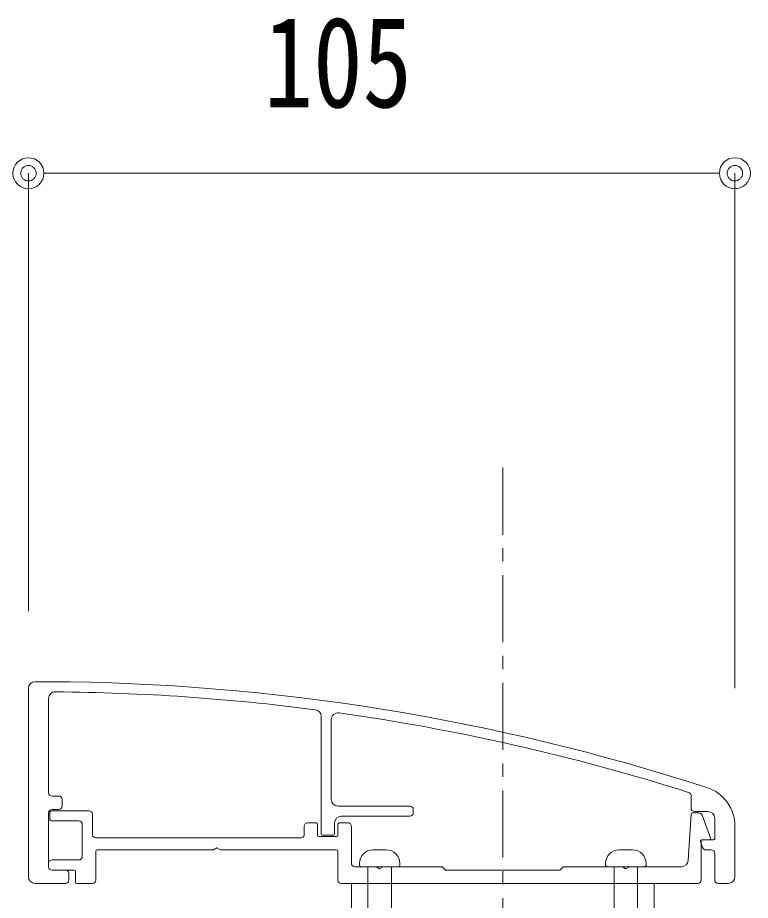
# Model space of a CAD drawing. Units: millimetres, scale not verified. Extents: x -1682 to 1682, y -1188 to 1188.
# Drawn here: x -168.5 to -59.6, y 593.5 to 724.7 of the extents above; entities that cross this region are included whole.
import ezdxf
from ezdxf.enums import TextEntityAlignment as Align

# ---------------------------------------------------------------- set-up
doc = ezdxf.new("R2010")
doc.units = ezdxf.units.MM
doc.header["$LTSCALE"] = 8
doc.linetypes.add('USER1', pattern=[2, 1.25, -0.25, 0.25, -0.25])
doc.linetypes.add('USER3', pattern=[0.375, 0.25, -0.125])
for name, color, linetype, lineweight in [('0-0_0', 7, 'Continuous', 18), ('0-4_アンカー', 4, 'USER3', 18), ('0-6_6_U+FF8A_U+FF6F_U+FF81_U+FF9D_U+FF78_U+FF9E', 4, 'Continuous', 18), ('0-8_3中心線', 2, 'USER1', 18), ('0-9_41_U+FF71_U+FF99_U+FF90', 6, 'Continuous', 18), ('0-A_1手摺寸法', 3, 'Continuous', 18), ('1-3_101', 7, 'Continuous', 18)]:
    doc.layers.add(name, color=color, linetype=linetype, lineweight=lineweight)
doc.styles.add('ＭＳ ゴシック', font='')
doc.styles.get('ＭＳ ゴシック').set_extended_font_data('MS Gothic')

msp = doc.modelspace()

# ---------------------------------------------------------------- linework, layer by layer
at = {"layer": '0-0_0'}
for p, q in [((-164.628, 701.587), (-162.328, 701.587)), ((-64.228, 701.587), (-66.528, 701.587)), ((-118.928, 596.02), (-118.928, 104.311)), ((-73.928, 596.02), (-73.928, 104.311))]:
    msp.add_line(p, q, dxfattribs=at)
for centre, radius in [((-166.928, 701.587), 2.3), ((-61.928, 701.587), 2.3), ((-166.928, 701.587), 1.15), ((-61.928, 701.587), 1.15)]:
    msp.add_circle(centre, radius, dxfattribs=at)
at = {"layer": '0-4_アンカー', "linetype": 'Continuous'}
msp.add_line((-118.928, 596.02), (-73.928, 596.02), dxfattribs=at)
at = {"layer": '0-6_6_U+FF8A_U+FF6F_U+FF81_U+FF9D_U+FF78_U+FF9E'}
for p, q in [((-113.738, 601.02), (-115.738, 601.02)), ((-79.138, 601.02), (-77.138, 601.02)), ((-117.738, 599.02), (-117.738, 598.72)), ((-111.938, 598.52), (-117.538, 598.52)), ((-116.488, 598.52), (-116.488, 574.481)), ((-112.988, 598.52), (-112.988, 574.481)), ((-111.738, 599.02), (-111.738, 598.72)), ((-81.138, 599.02), (-81.138, 598.72)), ((-80.938, 598.52), (-75.338, 598.52)), ((-79.888, 598.52), (-79.888, 574.481)), ((-76.388, 598.52), (-76.388, 574.481)), ((-75.138, 599.02), (-75.138, 598.72))]:
    msp.add_line(p, q, dxfattribs=at)
for centre, radius, start, end in [((-115.738, 599.02), 2, 90, 180), ((-113.738, 599.02), 2, 0, 90), ((-79.138, 599.02), 2, 90, 180), ((-77.138, 599.02), 2, 0, 90), ((-117.538, 598.72), 0.2, 180, 270), ((-111.938, 598.72), 0.2, 270, 0), ((-80.938, 598.72), 0.2, 180, 270), ((-75.338, 598.72), 0.2, 270, 0)]:
    msp.add_arc(centre, radius, start, end, dxfattribs=at)
at = {"layer": '0-8_3中心線'}
msp.add_line((-96.428, 657.868), (-96.428, -887.104), dxfattribs=at)
at = {"layer": '0-9_41_U+FF71_U+FF99_U+FF90'}
for p, q in [((-163.92, 626.02), (-165.928, 626.02)), ((-166.928, 597.02), (-166.928, 625.02)), ((-163.928, 609.52), (-163.928, 623.513)), ((-123.428, 620.858), (-123.428, 603.42)), ((-121.928, 608.52), (-121.928, 620.384)), ((-162.428, 609.02), (-163.428, 609.02)), ((-68.448, 607.22), (-68.448, 609.095)), ((-161.928, 607.52), (-161.928, 608.52)), ((-110.228, 607.52), (-120.928, 607.52)), ((-163.928, 598.52), (-163.928, 606.52)), ((-163.428, 607.02), (-162.428, 607.02)), ((-109.728, 606.52), (-109.728, 607.02)), ((-67.948, 606.72), (-65.928, 606.72)), ((-121.428, 603.42), (-121.428, 605.02)), ((-120.428, 606.02), (-110.228, 606.02)), ((-64.928, 605.72), (-64.928, 602.72)), ((-61.928, 597.02), (-61.928, 604.568)), ((-123.228, 603.22), (-121.628, 603.22)), ((-67.017, 602.257), (-66.719, 601.362)), ((-65.128, 602.52), (-66.828, 602.52)), ((-66.245, 601.02), (-65.428, 601.02)), ((-64.928, 600.52), (-64.928, 596.52)), ((-161.428, 598.02), (-163.428, 598.02)), ((-160.928, 596.52), (-160.928, 597.52)), ((-165.928, 596.02), (-161.428, 596.02)), ((-64.428, 596.02), (-62.928, 596.02))]:
    msp.add_line(p, q, dxfattribs=at)
for centre, radius, start, end in [((-165.928, 625.02), 1, 90, 180), ((-165.668, 303.263), 322.762, 72.02754, 89.68976), ((-162.928, 623.513), 1, 89.50975, 180), ((-165.668, 303.263), 321.262, 82.60145, 89.50975), ((-124.428, 620.858), 1, 0, 82.60145), ((-120.928, 620.384), 1, 81.96957, 180), ((-165.668, 303.263), 321.262, 72.45031, 81.96957), ((-67.928, 604.568), 6, 0, 72.03027), ((-163.428, 609.52), 0.5, 180, 270), ((-162.428, 608.52), 0.5, 0, 90), ((-68.948, 609.095), 0.5, 0, 72.45031), ((-162.428, 607.52), 0.5, 270, 0), ((-120.928, 608.52), 1, 180, 270), ((-110.228, 607.02), 0.5, 0, 90), ((-163.428, 606.52), 0.5, 90, 180), ((-110.228, 606.52), 0.5, 270, 0), ((-67.948, 607.22), 0.5, 180, 270), ((-65.928, 605.72), 1, 0, 90), ((-120.428, 605.02), 1, 90, 180), ((-123.228, 603.42), 0.2, 180, 270), ((-121.628, 603.42), 0.2, 270, 0), ((-66.828, 602.32), 0.2, 90, 198.43495), ((-65.128, 602.72), 0.2, 270, 0), ((-66.245, 601.52), 0.5, 198.43495, 270), ((-65.428, 600.52), 0.5, 0, 90), ((-163.428, 598.52), 0.5, 180, 270), ((-165.928, 597.02), 1, 180, 270), ((-161.428, 597.52), 0.5, 0, 90), ((-62.928, 597.02), 1, 270, 0), ((-161.428, 596.52), 0.5, 270, 0), ((-64.428, 596.52), 0.5, 180, 270)]:
    msp.add_arc(centre, radius, start, end, dxfattribs=at)
at = {"layer": '0-A_1手摺寸法'}
for p, q in [((-166.928, 636.52), (-166.928, 701.587)), ((-66.528, 701.587), (-162.328, 701.587)), ((-61.928, 625.047), (-61.928, 701.587))]:
    msp.add_line(p, q, dxfattribs=at)
at = {"layer": '1-3_101'}
for p, q in [((-163.728, 606.624), (-163.728, 605.524)), ((-157.928, 606.824), (-163.528, 606.824)), ((-157.428, 603.32), (-157.428, 606.324)), ((-68.439, 606.332), (-68.869, 599.457)), ((-67.274, 606.52), (-68.24, 606.52)), ((-65.529, 602.79), (-66.806, 606.195)), ((-163.528, 605.324), (-159.428, 605.324)), ((-158.928, 604.824), (-158.928, 600.02)), ((-124.164, 605.02), (-125.428, 605.02)), ((-123.964, 603.22), (-123.964, 604.82)), ((-120.928, 604.82), (-120.928, 603.22)), ((-119.428, 605.02), (-120.728, 605.02)), ((-125.928, 604.52), (-125.928, 603.32)), ((-118.928, 599.02), (-118.928, 604.52)), ((-126.428, 602.82), (-156.928, 602.82)), ((-121.128, 603.02), (-123.764, 603.02)), ((-66.928, 596.52), (-66.928, 602.32)), ((-66.728, 602.52), (-65.716, 602.52)), ((-156.928, 596.52), (-156.928, 600.82)), ((-120.928, 600.82), (-120.928, 596.52)), ((-163.928, 599.02), (-163.928, 598.52)), ((-159.428, 599.52), (-163.428, 599.52)), ((-159.928, 597.82), (-159.928, 596.22)), ((-159.728, 596.02), (-157.428, 596.02)), ((-120.428, 596.02), (-67.428, 596.02))]:
    msp.add_line(p, q, dxfattribs=at)
for points in [[(-156.728, 601.02), (-139.447, 601.02), (-138.928, 601.32), (-138.408, 601.02), (-121.128, 601.02)], [(-69.867, 598.52), (-77.608, 598.52), (-78.128, 598.22), (-78.647, 598.52), (-87.428, 598.52), (-87.928, 598.02), (-104.928, 598.02), (-105.428, 598.52), (-114.208, 598.52), (-114.728, 598.22), (-115.247, 598.52), (-118.428, 598.52)], [(-163.428, 598.02), (-161.428, 598.02), (-160.128, 598.02)]]:
    msp.add_lwpolyline(points, dxfattribs=at)
for centre, radius, start, end in [((-163.528, 606.624), 0.2, 90, 180), ((-157.928, 606.324), 0.5, 0, 90), ((-68.24, 606.32), 0.2, 90, 176.42367), ((-67.274, 606.02), 0.5, 20.55605, 90), ((-163.528, 605.524), 0.2, 180, 270), ((-159.428, 604.824), 0.5, 0, 90), ((-125.428, 604.52), 0.5, 90, 180), ((-124.164, 604.82), 0.2, 0, 90), ((-120.728, 604.82), 0.2, 90, 180), ((-119.428, 604.52), 0.5, 0, 90), ((-156.928, 603.32), 0.5, 180, 270), ((-126.428, 603.32), 0.5, 270, 0), ((-123.764, 603.22), 0.2, 180, 270), ((-121.128, 603.22), 0.2, 270, 0), ((-66.728, 602.32), 0.2, 90, 180), ((-65.716, 602.72), 0.2, 270, 20.55605), ((-156.728, 600.82), 0.2, 90, 180), ((-121.128, 600.82), 0.2, 0, 90), ((-159.428, 600.02), 0.5, 270, 0), ((-163.428, 599.02), 0.5, 90, 180), ((-163.428, 598.52), 0.5, 180, 270), ((-118.428, 599.02), 0.5, 180, 270), ((-69.867, 599.52), 1, 270, 356.42367), ((-160.128, 597.82), 0.2, 0, 90), ((-159.728, 596.22), 0.2, 180, 270), ((-157.428, 596.52), 0.5, 270, 0), ((-120.428, 596.52), 0.5, 180, 270), ((-67.428, 596.52), 0.5, 270, 0)]:
    msp.add_arc(centre, radius, start, end, dxfattribs=at)

# ---------------------------------------------------------------- texts
at = {"layer": '0-A_1手摺寸法', "color": 7, "style": 'ＭＳ ゴシック', "width": 0.8}
msp.add_text('105', height=13.49, dxfattribs=at).set_placement((-131.951, 707.337), align=Align.BOTTOM_LEFT)

doc.saveas('drawing.dxf')
